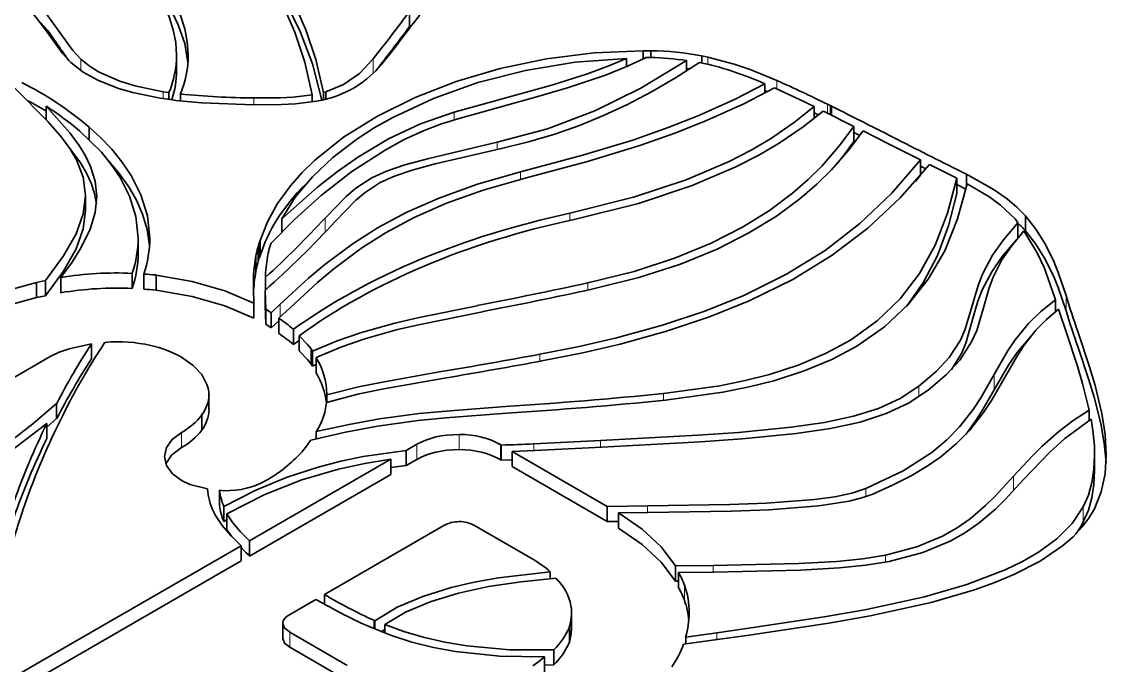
# Model space of a CAD drawing. Extents: x 342 to 941, y 168 to 756.
# Drawn here: x 774.9 to 792.45, y 728.44 to 738.86 of the extents above; entities that cross this region are included whole.
import ezdxf

# ---------------------------------------------------------------- set-up
doc = ezdxf.new("R2010")
doc.units = 0

msp = doc.modelspace()

# ---------------------------------------------------------------- linework, layer by layer
at = {"color": 7, "lineweight": 35, "ltscale": 0.006123}
for p, q in [((781.179, 739.024), (781.179, 738.779)), ((777.409, 738.316), (777.409, 738.071)), ((788.365, 737.164), (788.365, 736.919)), ((789.443, 736.621), (789.443, 736.376)), ((790.029, 736.325), (790.029, 736.08)), ((791.141, 735.719), (791.141, 735.474)), ((791.021, 735.604), (791.021, 735.36)), ((778.762, 735.313), (778.762, 735.068)), ((778.763, 735.316), (778.763, 735.071)), ((778.693, 735.062), (778.693, 734.817)), ((775.287, 734.669), (775.287, 734.424)), ((776.692, 734.786), (776.692, 734.541)), ((776.879, 734.773), (776.879, 734.528)), ((777.077, 734.759), (777.077, 734.514)), ((775.144, 734.64), (775.144, 734.396)), ((778.851, 734.209), (778.851, 733.964)), ((778.938, 734.148), (778.938, 733.903)), ((779.064, 734.059), (779.064, 733.814)), ((779.298, 733.881), (779.298, 733.636)), ((776.033, 733.646), (776.033, 733.401)), ((779.393, 733.777), (779.393, 733.532)), ((779.585, 733.564), (779.585, 733.319)), ((779.606, 733.529), (779.606, 733.284)), ((779.669, 733.422), (779.669, 733.177)), ((777.933, 732.822), (777.933, 732.577)), ((775.469, 732.681), (775.469, 732.436)), ((775.312, 732.359), (775.312, 732.115)), ((782.662, 732.007), (782.662, 731.762)), ((782.839, 731.904), (782.839, 731.659)), ((792.261, 731.839), (792.261, 731.594)), ((778.173, 731.014), (778.173, 730.77)), ((784.377, 731.016), (784.377, 730.772)), ((778.223, 730.894), (778.223, 730.649)), ((784.556, 730.91), (784.556, 730.665)), ((778.589, 730.458), (778.589, 730.213)), ((778.453, 730.379), (778.453, 730.134)), ((785.48, 730.052), (785.48, 729.807)), ((779.13, 729.124), (779.13, 728.879)), ((783.763, 729.06), (783.763, 728.816)), ((783.36, 728.58), (783.36, 728.335)), ((783.51, 728.695), (783.51, 728.45))]:
    msp.add_line(p, q, dxfattribs=at)
at = {"color": 7, "lineweight": 35, "ltscale": 0.003119}
msp.add_line((785.084, 738.386), (784.959, 738.388), dxfattribs=at)
at = {"color": 7, "lineweight": 35, "ltscale": 0.003317}
msp.add_line((784.959, 738.388), (784.959, 738.255), dxfattribs=at)
at = {"color": 7, "lineweight": 35, "ltscale": 0.002716}
msp.add_line((785.084, 738.386), (785.084, 738.278), dxfattribs=at)
at = {"color": 7, "lineweight": 13, "ltscale": 0.004663}
msp.add_line((775.859, 738.253), (775.859, 738.067), dxfattribs=at)
at = {"color": 7, "lineweight": 13, "ltscale": 0.005849}
msp.add_line((780.591, 738.257), (780.591, 738.023), dxfattribs=at)
at = {"color": 7, "lineweight": 35, "ltscale": 0.003432}
msp.add_line((784.688, 738.263), (784.688, 738.126), dxfattribs=at)
at = {"color": 7, "lineweight": 35, "ltscale": 0.001866}
msp.add_line((785.004, 738.279), (785.079, 738.278), dxfattribs=at)
at = {"color": 7, "lineweight": 35, "ltscale": 0.004166}
msp.add_line((785.659, 738.229), (785.659, 738.062), dxfattribs=at)
at = {"color": 7, "lineweight": 35, "ltscale": 0.001844}
msp.add_line((785.866, 738.198), (785.938, 738.182), dxfattribs=at)
at = {"color": 7, "lineweight": 35, "ltscale": 0.002444}
msp.add_line((786.003, 738.284), (785.908, 738.305), dxfattribs=at)
at = {"color": 7, "lineweight": 35, "ltscale": 0.002893}
msp.add_line((785.908, 738.305), (785.908, 738.189), dxfattribs=at)
at = {"color": 7, "lineweight": 13, "ltscale": 0.002908}
for p, q in [((786.003, 738.284), (786.003, 738.168)), ((784.06, 734.63), (784.06, 734.513))]:
    msp.add_line(p, q, dxfattribs=at)
at = {"color": 7, "lineweight": 35, "ltscale": 0.000761713}
msp.add_line((784.718, 738.14), (784.688, 738.139), dxfattribs=at)
at = {"color": 7, "lineweight": 35, "ltscale": 0.0012}
msp.add_line((785.707, 738.093), (785.659, 738.099), dxfattribs=at)
at = {"color": 7, "lineweight": 35, "ltscale": 0.003729}
msp.add_line((786.926, 737.852), (786.926, 737.703), dxfattribs=at)
at = {"color": 7, "lineweight": 13, "ltscale": 0.003464}
msp.add_line((787.122, 737.906), (787.122, 737.767), dxfattribs=at)
at = {"color": 7, "lineweight": 35, "ltscale": 0.002322}
msp.add_line((777.286, 737.711), (777.194, 737.724), dxfattribs=at)
at = {"color": 7, "lineweight": 13, "ltscale": 0.002812}
msp.add_line((777.194, 737.724), (777.194, 737.612), dxfattribs=at)
at = {"color": 7, "lineweight": 35, "ltscale": 0.002808}
msp.add_line((777.286, 737.711), (777.286, 737.599), dxfattribs=at)
at = {"color": 7, "lineweight": 35, "ltscale": 0.002776}
msp.add_line((777.47, 737.688), (777.47, 737.577), dxfattribs=at)
at = {"color": 7, "lineweight": 35, "ltscale": 0.002847}
msp.add_line((779.603, 737.672), (779.603, 737.558), dxfattribs=at)
at = {"color": 7, "lineweight": 35, "ltscale": 0.001016}
for p, q in [((779.823, 737.722), (779.784, 737.712)), ((779.606, 733.529), (779.585, 733.564)), ((779.606, 733.284), (779.585, 733.319))]:
    msp.add_line(p, q, dxfattribs=at)
at = {"color": 7, "lineweight": 35, "ltscale": 0.002986}
msp.add_line((779.784, 737.712), (779.784, 737.592), dxfattribs=at)
at = {"color": 7, "lineweight": 35, "ltscale": 0.003}
msp.add_line((779.823, 737.722), (779.823, 737.602), dxfattribs=at)
at = {"color": 7, "lineweight": 35, "ltscale": 0.001189}
msp.add_line((786.97, 737.726), (786.926, 737.745), dxfattribs=at)
at = {"color": 7, "lineweight": 35, "ltscale": 0.005505}
msp.add_line((775.302, 737.49), (775.302, 737.27), dxfattribs=at)
at = {"color": 7, "lineweight": 35, "ltscale": 0.00416}
msp.add_line((777.144, 737.619), (777.309, 737.596), dxfattribs=at)
at = {"color": 7, "lineweight": 35, "ltscale": 0.00228}
msp.add_line((777.309, 737.596), (777.399, 737.584), dxfattribs=at)
at = {"color": 7, "lineweight": 13, "ltscale": 0.002727}
msp.add_line((778.659, 737.623), (778.659, 737.514), dxfattribs=at)
at = {"color": 7, "lineweight": 35, "ltscale": 0.002449}
msp.add_line((779.67, 737.57), (779.766, 737.588), dxfattribs=at)
at = {"color": 7, "lineweight": 35, "ltscale": 0.003718}
msp.add_line((779.766, 737.588), (779.91, 737.626), dxfattribs=at)
at = {"color": 7, "lineweight": 35, "ltscale": 0.004724}
msp.add_line((787.725, 737.484), (787.725, 737.295), dxfattribs=at)
at = {"color": 7, "lineweight": 35, "ltscale": 0.001419}
msp.add_line((787.991, 737.496), (787.94, 737.521), dxfattribs=at)
at = {"color": 7, "lineweight": 13, "ltscale": 0.003587}
msp.add_line((787.94, 737.521), (787.94, 737.378), dxfattribs=at)
at = {"color": 7, "lineweight": 35, "ltscale": 5.3948e-05}
msp.add_line((787.989, 737.495), (787.991, 737.496), dxfattribs=at)
at = {"color": 7, "lineweight": 35, "ltscale": 0.000326467}
msp.add_line((788.002, 737.49), (787.989, 737.495), dxfattribs=at)
at = {"color": 7, "lineweight": 35, "ltscale": 0.003545}
msp.add_line((787.989, 737.495), (787.989, 737.353), dxfattribs=at)
at = {"color": 7, "lineweight": 35, "ltscale": 0.003581}
msp.add_line((788.002, 737.49), (788.002, 737.347), dxfattribs=at)
at = {"color": 7, "lineweight": 13, "ltscale": 0.003026}
msp.add_line((781.901, 737.391), (781.901, 737.27), dxfattribs=at)
at = {"color": 7, "lineweight": 35, "ltscale": 0.001856}
msp.add_line((787.792, 737.349), (787.725, 737.381), dxfattribs=at)
at = {"color": 7, "lineweight": 35, "ltscale": 0.000563101}
msp.add_line((787.867, 737.412), (787.888, 737.404), dxfattribs=at)
at = {"color": 7, "lineweight": 35, "ltscale": 0.013327}
msp.add_line((787.888, 737.404), (788.365, 737.164), dxfattribs=at)
at = {"color": 7, "lineweight": 35, "ltscale": 0.005069}
msp.add_line((775.994, 737.153), (775.994, 736.95), dxfattribs=at)
at = {"color": 7, "lineweight": 35, "ltscale": 0.002723}
msp.add_line((788.462, 737.016), (788.365, 737.065), dxfattribs=at)
at = {"color": 7, "lineweight": 35, "ltscale": 0.011893}
msp.add_line((788.514, 737.089), (788.938, 736.874), dxfattribs=at)
at = {"color": 7, "lineweight": 13, "ltscale": 0.002907}
msp.add_line((782.597, 736.906), (782.597, 736.789), dxfattribs=at)
at = {"color": 7, "lineweight": 35, "ltscale": 0.014115}
msp.add_line((788.938, 736.874), (789.443, 736.621), dxfattribs=at)
at = {"color": 7, "lineweight": 13, "ltscale": 0.002966}
msp.add_line((782.974, 736.426), (782.974, 736.308), dxfattribs=at)
at = {"color": 7, "lineweight": 35, "ltscale": 0.00246}
msp.add_line((789.53, 736.474), (789.442, 736.518), dxfattribs=at)
at = {"color": 7, "lineweight": 35, "ltscale": 0.012332}
msp.add_line((789.589, 736.547), (790.029, 736.325), dxfattribs=at)
at = {"color": 7, "lineweight": 35, "ltscale": 0.00326}
msp.add_line((789.443, 736.376), (789.361, 736.274), dxfattribs=at)
at = {"color": 7, "lineweight": 35, "ltscale": 0.004826}
msp.add_line((790.19, 736.389), (790.19, 736.195), dxfattribs=at)
at = {"color": 7, "lineweight": 35, "ltscale": 0.004203}
msp.add_line((790.179, 736.149), (790.029, 736.223), dxfattribs=at)
at = {"color": 7, "lineweight": 35, "ltscale": 0.006125}
for p, q in [((775.938, 736.047), (775.938, 735.802)), ((776.787, 735.355), (776.787, 735.11)), ((778.74, 735.265), (778.74, 735.02)), ((775.536, 734.718), (775.536, 734.473)), ((778.841, 734.509), (778.841, 734.264)), ((778.659, 734.306), (778.659, 734.061)), ((777.817, 732.496), (777.817, 732.251)), ((781.124, 731.921), (781.124, 731.676)), ((780.876, 731.778), (780.876, 731.533)), ((778.104, 731.277), (778.104, 731.032)), ((785.531, 729.944), (785.531, 729.699)), ((783.798, 729.289), (783.798, 729.044))]:
    msp.add_line(p, q, dxfattribs=at)
at = {"color": 7, "lineweight": 13, "ltscale": 0.002913}
msp.add_line((783.772, 735.758), (783.772, 735.642), dxfattribs=at)
at = {"color": 7, "lineweight": 35, "ltscale": 0.00533}
msp.add_line((779.114, 735.67), (779.114, 735.456), dxfattribs=at)
at = {"color": 7, "lineweight": 13, "ltscale": 0.005675}
msp.add_line((779.812, 735.679), (779.812, 735.452), dxfattribs=at)
at = {"color": 7, "lineweight": 35, "ltscale": 0.002023}
msp.add_line((790.973, 735.67), (791.021, 735.604), dxfattribs=at)
at = {"color": 7, "lineweight": 35, "ltscale": 0.001703}
msp.add_line((778.74, 735.265), (778.723, 735.198), dxfattribs=at)
at = {"color": 7, "lineweight": 13, "ltscale": 0.006123}
for p, q in [((778.723, 735.198), (778.723, 734.954)), ((790.635, 733.147), (790.635, 732.902)), ((781.981, 732.179), (781.981, 731.934)), ((781.295, 732.02), (781.295, 731.775)), ((782.652, 732.012), (782.652, 731.767))]:
    msp.add_line(p, q, dxfattribs=at)
at = {"color": 7, "lineweight": 35, "ltscale": 0.001337}
msp.add_line((778.762, 735.313), (778.74, 735.265), dxfattribs=at)
at = {"color": 7, "lineweight": 35, "ltscale": 6.77257e-05}
msp.add_line((778.763, 735.316), (778.762, 735.313), dxfattribs=at)
at = {"color": 7, "lineweight": 35, "ltscale": 0.001719}
msp.add_line((778.909, 735.182), (778.926, 735.249), dxfattribs=at)
at = {"color": 7, "lineweight": 35, "ltscale": 0.000659845}
msp.add_line((778.926, 735.249), (778.937, 735.273), dxfattribs=at)
at = {"color": 7, "lineweight": 35, "ltscale": 0.001701}
msp.add_line((778.74, 735.02), (778.723, 734.954), dxfattribs=at)
at = {"color": 7, "lineweight": 35, "ltscale": 0.001339}
msp.add_line((778.762, 735.068), (778.74, 735.02), dxfattribs=at)
at = {"color": 7, "lineweight": 35, "ltscale": 0.003639}
for p, q in [((775.287, 734.669), (775.144, 734.64)), ((775.287, 734.424), (775.144, 734.396))]:
    msp.add_line(p, q, dxfattribs=at)
at = {"color": 7, "lineweight": 35, "ltscale": 0.005115}
msp.add_line((778.845, 734.718), (778.845, 734.513), dxfattribs=at)
at = {"color": 7, "lineweight": 35, "ltscale": 0.001032}
msp.add_line((778.651, 734.579), (778.651, 734.538), dxfattribs=at)
at = {"color": 7, "lineweight": 35, "ltscale": 0.005805}
msp.add_line((778.651, 734.538), (778.659, 734.306), dxfattribs=at)
at = {"color": 7, "lineweight": 35, "ltscale": 0.007507}
msp.add_line((778.851, 734.209), (778.841, 734.509), dxfattribs=at)
at = {"color": 7, "lineweight": 35, "ltscale": 0.001353}
msp.add_line((791.613, 734.406), (791.63, 734.355), dxfattribs=at)
at = {"color": 7, "lineweight": 35, "ltscale": 0.004619}
msp.add_line((791.63, 734.355), (791.63, 734.17), dxfattribs=at)
at = {"color": 7, "lineweight": 13, "ltscale": 0.006125}
for p, q in [((791.798, 734.425), (791.798, 734.18)), ((777.488, 732.211), (777.488, 731.966)), ((792.078, 731.01), (792.078, 730.765)), ((785.627, 729.741), (785.627, 729.496)), ((779.239, 728.981), (779.239, 728.736))]:
    msp.add_line(p, q, dxfattribs=at)
at = {"color": 7, "lineweight": 35, "ltscale": 0.007506}
msp.add_line((778.851, 733.964), (778.841, 734.264), dxfattribs=at)
at = {"color": 7, "lineweight": 35, "ltscale": 0.002663}
for p, q in [((778.938, 734.148), (778.851, 734.209)), ((778.938, 733.903), (778.851, 733.964))]:
    msp.add_line(p, q, dxfattribs=at)
at = {"color": 7, "lineweight": 35, "ltscale": 0.005053}
msp.add_line((779.086, 734.285), (778.938, 734.148), dxfattribs=at)
at = {"color": 7, "lineweight": 35, "ltscale": 0.006249}
msp.add_line((779.064, 734.059), (779.247, 734.228), dxfattribs=at)
at = {"color": 7, "lineweight": 13, "ltscale": 0.005128}
msp.add_line((779.086, 734.285), (779.086, 734.079), dxfattribs=at)
at = {"color": 7, "lineweight": 35, "ltscale": 0.00427}
msp.add_line((779.064, 734.018), (778.938, 733.903), dxfattribs=at)
at = {"color": 7, "lineweight": 35, "ltscale": 0.002884}
msp.add_line((779.393, 733.702), (779.298, 733.636), dxfattribs=at)
at = {"color": 7, "lineweight": 35, "ltscale": 0.150359}
msp.add_line((770.155, 730.43), (775.364, 733.438), dxfattribs=at)
at = {"color": 7, "lineweight": 13, "ltscale": 0.002841}
msp.add_line((783.286, 733.477), (783.286, 733.363), dxfattribs=at)
at = {"color": 7, "lineweight": 35, "ltscale": 0.001721}
msp.add_line((779.669, 733.312), (779.606, 733.284), dxfattribs=at)
at = {"color": 7, "lineweight": 13, "ltscale": 0.004337}
msp.add_line((789.418, 732.961), (789.418, 732.787), dxfattribs=at)
at = {"color": 7, "lineweight": 35, "ltscale": 0.000224309}
msp.add_line((779.839, 732.821), (779.839, 732.83), dxfattribs=at)
at = {"color": 7, "lineweight": 35, "ltscale": 0.003049}
msp.add_line((779.839, 732.821), (779.839, 732.699), dxfattribs=at)
at = {"color": 7, "lineweight": 13, "ltscale": 0.002745}
msp.add_line((785.286, 732.841), (785.286, 732.732), dxfattribs=at)
at = {"color": 7, "lineweight": 35, "ltscale": 0.004675}
msp.add_line((775.562, 732.478), (775.646, 732.645), dxfattribs=at)
at = {"color": 7, "lineweight": 35, "ltscale": 0.004141}
msp.add_line((792.173, 732.574), (792.173, 732.408), dxfattribs=at)
at = {"color": 7, "lineweight": 35, "ltscale": 0.005195}
msp.add_line((775.469, 732.436), (775.312, 732.3), dxfattribs=at)
at = {"color": 7, "lineweight": 35, "ltscale": 0.002916}
msp.add_line((779.668, 732.225), (779.668, 732.108), dxfattribs=at)
at = {"color": 7, "lineweight": 35, "ltscale": 0.027114}
msp.add_line((784.269, 732.083), (783.186, 732.026), dxfattribs=at)
at = {"color": 7, "lineweight": 13, "ltscale": 0.002725}
msp.add_line((784.269, 732.083), (784.269, 731.974), dxfattribs=at)
at = {"color": 7, "lineweight": 35, "ltscale": 0.004949}
for p, q in [((781.295, 732.02), (781.124, 731.921)), ((781.295, 731.775), (781.124, 731.676))]:
    msp.add_line(p, q, dxfattribs=at)
at = {"color": 7, "lineweight": 35, "ltscale": 0.000283707}
for p, q in [((782.662, 732.007), (782.652, 732.012)), ((782.662, 731.762), (782.652, 731.767))]:
    msp.add_line(p, q, dxfattribs=at)
at = {"color": 7, "lineweight": 35, "ltscale": 0.009114}
msp.add_line((782.839, 731.904), (783.204, 731.918), dxfattribs=at)
at = {"color": 7, "lineweight": 35, "ltscale": 0.044396}
for p, q in [((784.377, 731.016), (782.839, 731.904)), ((784.377, 730.772), (782.839, 731.659))]:
    msp.add_line(p, q, dxfattribs=at)
at = {"color": 7, "lineweight": 13, "ltscale": 0.002728}
msp.add_line((783.186, 732.026), (783.186, 731.917), dxfattribs=at)
at = {"color": 7, "lineweight": 35, "ltscale": 0.027091}
msp.add_line((783.204, 731.918), (784.286, 731.974), dxfattribs=at)
at = {"color": 7, "lineweight": 35, "ltscale": 0.066039}
for p, q in [((780.876, 731.778), (778.589, 730.458)), ((780.876, 731.533), (778.589, 730.213))]:
    msp.add_line(p, q, dxfattribs=at)
at = {"color": 7, "lineweight": 35, "ltscale": 0.004432}
msp.add_line((782.839, 731.767), (782.662, 731.762), dxfattribs=at)
at = {"color": 7, "lineweight": 35, "ltscale": 0.006232}
msp.add_line((781.124, 731.676), (780.876, 731.647), dxfattribs=at)
at = {"color": 7, "lineweight": 13, "ltscale": 0.005844}
msp.add_line((790.949, 731.505), (790.949, 731.271), dxfattribs=at)
at = {"color": 7, "lineweight": 35, "ltscale": 0.001736}
msp.add_line((778.104, 731.277), (778.174, 731.269), dxfattribs=at)
at = {"color": 7, "lineweight": 13, "ltscale": 0.003212}
msp.add_line((788.562, 731.305), (788.562, 731.176), dxfattribs=at)
at = {"color": 7, "lineweight": 35, "ltscale": 0.002637}
msp.add_line((774.919, 730.945), (774.954, 731.044), dxfattribs=at)
at = {"color": 7, "lineweight": 35, "ltscale": 0.01629}
msp.add_line((785.029, 731.025), (784.377, 731.016), dxfattribs=at)
at = {"color": 7, "lineweight": 13, "ltscale": 0.002718}
msp.add_line((785.029, 731.025), (785.029, 730.917), dxfattribs=at)
at = {"color": 7, "lineweight": 35, "ltscale": 0.001818}
msp.add_line((778.005, 730.933), (778.039, 730.868), dxfattribs=at)
at = {"color": 7, "lineweight": 35, "ltscale": 0.011923}
msp.add_line((784.556, 730.91), (785.032, 730.917), dxfattribs=at)
at = {"color": 7, "lineweight": 35, "ltscale": 0.001429}
msp.add_line((778.223, 730.797), (778.173, 730.77), dxfattribs=at)
at = {"color": 7, "lineweight": 35, "ltscale": 0.055803}
msp.add_line((779.801, 729.591), (781.734, 730.707), dxfattribs=at)
at = {"color": 7, "lineweight": 35, "ltscale": 0.027301}
msp.add_line((782.227, 730.707), (783.173, 730.161), dxfattribs=at)
at = {"color": 7, "lineweight": 35, "ltscale": 0.004482}
msp.add_line((784.557, 730.774), (784.377, 730.772), dxfattribs=at)
at = {"color": 7, "lineweight": 35, "ltscale": 0.079643}
for p, q in [((778.453, 730.379), (775.694, 728.786)), ((778.453, 730.134), (775.694, 728.541))]:
    msp.add_line(p, q, dxfattribs=at)
at = {"color": 7, "lineweight": 13, "ltscale": 0.002873}
msp.add_line((788.877, 730.228), (788.877, 730.113), dxfattribs=at)
at = {"color": 7, "lineweight": 35, "ltscale": 0.002745}
msp.add_line((783.452, 729.958), (783.452, 729.848), dxfattribs=at)
at = {"color": 7, "lineweight": 35, "ltscale": 0.015293}
msp.add_line((786.092, 730.061), (785.48, 730.052), dxfattribs=at)
at = {"color": 7, "lineweight": 35, "ltscale": 0.014133}
msp.add_line((785.531, 729.944), (786.096, 729.953), dxfattribs=at)
at = {"color": 7, "lineweight": 13, "ltscale": 0.002722}
msp.add_line((786.092, 730.061), (786.092, 729.953), dxfattribs=at)
at = {"color": 7, "lineweight": 35, "ltscale": 0.00128}
msp.add_line((785.531, 729.808), (785.48, 729.807), dxfattribs=at)
at = {"color": 7, "lineweight": 35, "ltscale": 0.003951}
msp.add_line((779.801, 729.591), (779.801, 729.433), dxfattribs=at)
at = {"color": 7, "lineweight": 35, "ltscale": 0.012655}
msp.add_line((779.225, 729.258), (779.664, 729.511), dxfattribs=at)
at = {"color": 7, "lineweight": 35, "ltscale": 0.000588588}
msp.add_line((779.664, 729.511), (779.684, 729.499), dxfattribs=at)
at = {"color": 7, "lineweight": 35, "ltscale": 0.002039}
msp.add_line((780.486, 729.087), (780.56, 729.054), dxfattribs=at)
at = {"color": 7, "lineweight": 13, "ltscale": 0.003423}
msp.add_line((780.602, 729.173), (780.602, 729.036), dxfattribs=at)
at = {"color": 7, "lineweight": 35, "ltscale": 0.000471921}
msp.add_line((780.619, 729.166), (780.602, 729.173), dxfattribs=at)
at = {"color": 7, "lineweight": 35, "ltscale": 0.00341}
msp.add_line((780.619, 729.166), (780.619, 729.029), dxfattribs=at)
at = {"color": 7, "lineweight": 35, "ltscale": 0.003456}
msp.add_line((780.777, 729.104), (780.777, 728.966), dxfattribs=at)
at = {"color": 7, "lineweight": 35, "ltscale": 0.026116}
msp.add_line((780.144, 728.459), (779.239, 728.981), dxfattribs=at)
at = {"color": 7, "lineweight": 35, "ltscale": 0.00175}
msp.add_line((780.777, 729.026), (780.718, 728.989), dxfattribs=at)
at = {"color": 7, "lineweight": 35, "ltscale": 0.012742}
msp.add_line((786.149, 728.973), (785.645, 728.902), dxfattribs=at)
at = {"color": 7, "lineweight": 35, "ltscale": 0.002792}
msp.add_line((785.645, 728.902), (785.645, 728.79), dxfattribs=at)
at = {"color": 7, "lineweight": 35, "ltscale": 0.012054}
msp.add_line((786.627, 729.041), (786.149, 728.973), dxfattribs=at)
at = {"color": 7, "lineweight": 13, "ltscale": 0.002792}
msp.add_line((786.149, 728.973), (786.149, 728.861), dxfattribs=at)
at = {"color": 7, "lineweight": 35, "ltscale": 0.012038}
msp.add_line((786.195, 728.868), (786.671, 728.935), dxfattribs=at)
at = {"color": 7, "lineweight": 35, "ltscale": 0.036853}
for p, q in [((775.694, 728.786), (774.418, 728.049)), ((775.694, 728.541), (774.418, 727.804))]:
    msp.add_line(p, q, dxfattribs=at)
at = {"color": 7, "lineweight": 35, "ltscale": 0.026115}
msp.add_line((780.144, 728.214), (779.239, 728.736), dxfattribs=at)
at = {"color": 7, "lineweight": 35, "ltscale": 0.014724}
msp.add_line((785.612, 728.786), (786.195, 728.868), dxfattribs=at)
at = {"color": 7, "lineweight": 35, "ltscale": 0.000395188}
msp.add_line((780.158, 728.451), (780.144, 728.459), dxfattribs=at)
at = {"color": 7, "lineweight": 35, "ltscale": 0.000395747}
msp.add_line((780.171, 728.443), (780.158, 728.451), dxfattribs=at)
at = {"color": 7, "lineweight": 35, "ltscale": 0.003755}
msp.add_line((783.51, 728.45), (783.36, 728.447), dxfattribs=at)
at = {"color": 7, "lineweight": 35}
for points in [[(777.653, 741.087), (778.118, 740.586), (778.349, 740.317), (778.685, 739.88), (778.92, 739.518), (779.134, 739.121), (779.324, 738.685), (779.482, 738.204), (779.603, 737.672)], [(779.784, 737.712), (779.66, 738.245), (779.499, 738.727), (779.308, 739.165), (779.091, 739.563), (778.855, 739.926), (778.518, 740.366), (778.285, 740.636), (777.818, 741.139)], [(775.992, 740.68), (776.403, 740.236), (776.6, 740.012), (776.871, 739.67), (777.049, 739.409), (777.197, 739.144), (777.288, 738.936), (777.355, 738.724), (777.395, 738.522), (777.409, 738.316)], [(777.597, 738.319), (777.583, 738.533), (777.542, 738.743), (777.474, 738.957), (777.382, 739.167), (777.232, 739.438), (777.051, 739.704), (776.776, 740.052), (776.576, 740.281), (776.158, 740.732)], [(779.76, 737.587), (779.608, 738.174), (779.411, 738.698), (779.183, 739.159), (778.928, 739.574), (778.641, 739.967), (778.341, 740.327)], [(777.593, 738.197), (777.54, 738.505), (777.436, 738.806), (777.33, 739.023), (777.203, 739.238), (777.037, 739.478), (776.653, 739.949)], [(775.023, 739.055), (775.145, 738.922), (775.346, 738.642)], [(775.522, 738.68), (775.312, 738.971), (775.183, 739.112)], [(775.522, 738.436), (775.324, 738.712), (775.203, 738.847)], [(775.346, 738.642), (775.563, 738.341), (775.698, 738.197)], [(775.859, 738.253), (775.731, 738.391), (775.522, 738.68)], [(784.959, 738.388), (784.166, 738.354), (783.391, 738.257), (782.643, 738.101), (781.932, 737.891), (781.267, 737.633), (780.657, 737.33), (780.111, 736.988), (779.64, 736.61), (779.435, 736.41), (779.252, 736.203), (779.044, 735.917), (778.88, 735.62), (778.763, 735.316)], [(775.698, 738.197), (775.9, 738.039), (776.133, 737.91), (776.472, 737.777), (776.704, 737.71), (777.144, 737.619)], [(777.194, 737.724), (776.732, 737.822), (776.491, 737.896), (776.148, 738.048), (775.994, 738.143), (775.859, 738.253)], [(779.114, 735.67), (779.329, 736.017), (779.606, 736.349), (779.939, 736.662), (780.324, 736.955), (780.607, 737.138), (780.91, 737.309), (781.567, 737.617), (782.285, 737.872), (783.052, 738.068), (783.857, 738.201), (784.688, 738.263)], [(780.591, 738.257), (780.366, 738.02), (780.11, 737.843), (779.823, 737.722)], [(784.688, 738.263), (784.4, 738.141), (784.057, 738.016), (783.494, 737.836), (781.901, 737.391)], [(781.98, 737.292), (783.255, 737.645), (783.751, 737.792), (784.349, 737.992), (784.706, 738.135), (785.004, 738.279)], [(785.659, 738.229), (784.918, 737.779), (784.174, 737.413), (783.407, 737.125), (782.597, 736.906)], [(782.665, 736.805), (783.104, 736.913), (783.527, 737.039), (783.925, 737.179), (784.314, 737.337), (784.705, 737.519), (785.091, 737.722), (785.478, 737.948), (785.866, 738.198)], [(787.122, 737.906), (786.686, 738.084), (786.429, 738.171), (786.003, 738.284)], [(786.926, 737.852), (786.446, 737.603), (785.857, 737.338), (785.363, 737.144), (784.788, 736.943), (783.961, 736.69), (782.974, 736.426)], [(774.795, 737.784), (775.329, 737.24), (775.545, 736.989), (775.68, 736.804), (775.789, 736.62), (775.899, 736.34), (775.938, 736.047)], [(779.603, 737.672), (779.296, 737.634), (779.084, 737.623), (778.659, 737.623)], [(783.049, 736.327), (784.058, 736.596), (784.902, 736.856), (785.484, 737.06), (785.983, 737.257), (786.588, 737.53), (787.08, 737.786)], [(776.119, 736.029), (776.093, 736.276), (776.018, 736.516), (775.937, 736.686), (775.833, 736.855), (775.682, 737.061), (775.302, 737.49)], [(777.399, 737.584), (777.82, 737.546), (778.654, 737.514)], [(778.654, 737.514), (779.107, 737.515), (779.334, 737.527), (779.67, 737.57)], [(787.725, 737.484), (787.404, 737.229), (787.016, 736.964), (786.703, 736.78), (786.346, 736.595), (785.651, 736.298), (784.801, 736.016), (783.772, 735.758)], [(781.901, 737.391), (781.356, 737.206), (780.839, 736.962), (780.353, 736.672), (780.01, 736.433), (779.689, 736.182), (779.114, 735.67)], [(783.839, 735.656), (784.884, 735.918), (785.749, 736.205), (786.457, 736.507), (786.83, 736.699), (787.155, 736.891), (787.544, 737.156), (787.867, 737.412)], [(776.976, 735.356), (776.938, 735.718), (776.833, 736.057), (776.674, 736.371), (776.526, 736.59), (776.36, 736.793), (776.181, 736.981), (775.994, 737.153)], [(778.937, 735.273), (779.316, 735.655), (779.754, 736.048), (780.246, 736.431), (780.785, 736.781), (781.093, 736.949), (781.412, 737.096), (781.693, 737.204), (781.98, 737.292)], [(788.365, 737.164), (788.135, 736.855), (787.851, 736.527), (787.628, 736.305), (787.372, 736.082), (787, 735.804), (786.564, 735.533), (786.059, 735.275), (785.478, 735.035), (784.813, 734.818), (784.06, 734.63)], [(775.838, 737.092), (776.192, 736.744), (776.352, 736.547), (776.495, 736.336), (776.65, 736.032), (776.751, 735.705), (776.787, 735.355)], [(784.126, 734.528), (784.889, 734.718), (785.563, 734.937), (786.154, 735.179), (786.668, 735.439), (787.112, 735.712), (787.493, 735.993), (787.766, 736.228), (788.004, 736.462), (788.285, 736.784), (788.514, 737.089)], [(776.113, 735.906), (776.083, 736.076), (776.029, 736.243), (775.954, 736.409), (775.857, 736.574), (775.605, 736.91)], [(782.597, 736.906), (781.489, 736.646), (781.104, 736.54), (780.804, 736.437), (780.566, 736.33), (780.31, 736.164), (780.154, 736.03), (779.812, 735.679)], [(779.977, 735.627), (780.309, 735.968), (780.459, 736.096), (780.705, 736.254), (780.933, 736.356), (781.222, 736.454), (781.593, 736.555), (782.665, 736.805)], [(776.971, 735.234), (776.933, 735.495), (776.859, 735.744), (776.761, 735.97), (776.638, 736.183), (776.482, 736.402), (776.308, 736.606)], [(789.443, 736.621), (788.975, 736.079), (788.463, 735.592), (787.899, 735.157), (787.275, 734.771), (786.585, 734.428), (785.955, 734.174), (785.269, 733.946), (784.524, 733.742), (783.924, 733.604), (783.286, 733.477)], [(782.974, 736.426), (782.279, 736.229), (781.669, 736.01), (781.135, 735.774), (780.67, 735.526), (780.266, 735.271), (779.806, 734.93), (779.541, 734.706), (779.086, 734.285)], [(783.344, 733.374), (783.982, 733.501), (784.585, 733.641), (785.337, 733.848), (786.032, 734.08), (786.674, 734.339), (787.379, 734.687), (788.017, 735.08), (788.594, 735.518), (789.116, 736.007), (789.589, 736.547)], [(779.247, 734.228), (779.694, 734.642), (779.953, 734.861), (780.404, 735.196), (780.799, 735.446), (781.254, 735.689), (781.775, 735.92), (782.371, 736.134), (783.049, 736.327)], [(790.029, 736.325), (789.883, 735.757), (789.683, 735.243), (789.429, 734.783), (789.117, 734.375), (788.744, 734.017), (788.31, 733.707), (787.916, 733.493), (787.48, 733.308), (787, 733.151), (786.61, 733.052), (786.195, 732.967), (785.286, 732.841)], [(791.141, 735.719), (791.002, 735.859), (790.851, 735.986), (790.638, 736.136), (790.19, 736.389)], [(785.318, 732.735), (786.247, 732.862), (786.672, 732.948), (787.071, 733.049), (787.563, 733.207), (788.01, 733.393), (788.415, 733.609), (788.862, 733.92), (789.246, 734.28), (789.57, 734.69), (789.835, 735.151), (790.044, 735.666), (790.199, 736.235)], [(790.029, 736.08), (789.896, 735.554), (789.718, 735.074), (789.493, 734.641), (789.22, 734.251)], [(790.199, 736.235), (790.566, 736.017), (790.739, 735.89), (790.973, 735.67)], [(775.938, 736.047), (775.9, 735.749), (775.784, 735.425), (775.582, 735.067), (775.287, 734.669)], [(775.536, 734.718), (775.72, 734.969), (775.868, 735.205), (776.01, 735.499), (776.092, 735.772), (776.119, 736.029)], [(775.938, 735.802), (775.9, 735.504), (775.784, 735.18), (775.582, 734.822), (775.287, 734.424)], [(791.798, 734.425), (791.671, 734.802), (791.593, 734.993), (791.45, 735.279), (791.31, 735.501), (791.141, 735.719)], [(791.021, 735.604), (790.785, 735.329), (790.608, 735.078), (790.447, 734.773), (790.375, 734.587), (790.275, 734.244)], [(790.462, 734.228), (790.555, 734.554), (790.621, 734.726), (790.762, 735.002), (790.914, 735.228), (791.117, 735.475)], [(791.117, 735.475), (791.332, 735.12), (791.444, 734.881), (791.613, 734.406)], [(791.798, 734.18), (791.671, 734.557), (791.593, 734.748), (791.45, 735.034), (791.31, 735.256), (791.141, 735.474)], [(790.989, 735.325), (790.764, 735.058), (790.596, 734.813), (790.442, 734.517), (790.372, 734.335), (790.275, 733.999)], [(778.659, 734.306), (778.19, 734.504), (777.663, 734.656), (777.077, 734.759)], [(775.144, 734.64), (774.733, 734.526), (774.358, 734.384), (774.02, 734.213)], [(778.659, 734.061), (778.19, 734.259), (777.663, 734.411), (777.077, 734.514)], [(775.144, 734.396), (774.733, 734.281), (774.358, 734.139), (774.02, 733.968)], [(791.63, 734.355), (791.39, 734.169), (791.192, 733.976), (790.975, 733.709), (790.853, 733.525), (790.635, 733.147)], [(782.271, 734.263), (781.332, 734.071), (780.938, 733.981), (780.4, 733.831), (780.009, 733.695), (779.606, 733.529)], [(779.669, 733.422), (780.068, 733.59), (780.453, 733.726), (780.985, 733.875), (781.378, 733.966), (782.332, 734.16)], [(790.275, 734.244), (790.169, 733.883), (790.09, 733.704), (789.909, 733.426), (789.702, 733.203), (789.418, 732.961)], [(789.57, 732.895), (789.866, 733.149), (790.081, 733.384), (790.271, 733.676), (790.353, 733.863), (790.462, 734.228)], [(790.814, 733.114), (791.013, 733.457), (791.122, 733.623), (791.311, 733.865), (791.48, 734.039), (791.678, 734.208)], [(790.275, 733.999), (790.176, 733.658), (790.105, 733.489), (789.945, 733.229)], [(791.249, 733.79), (791.006, 733.505), (790.871, 733.309), (790.635, 732.902)], [(791.805, 733.823), (791.984, 733.283), (792.067, 733.002), (792.173, 732.574)], [(792.45, 731.844), (792.43, 732.178), (792.378, 732.518), (792.269, 732.973), (792.18, 733.271), (791.989, 733.845)], [(775.364, 733.438), (775.509, 733.509), (775.67, 733.567), (776.033, 733.646)], [(779.585, 733.564), (779.527, 733.637), (779.393, 733.777)], [(779.585, 733.319), (779.527, 733.393), (779.393, 733.532)], [(792.447, 731.724), (792.417, 732.039), (792.36, 732.359), (792.253, 732.784), (792.169, 733.063), (791.989, 733.6)], [(777.488, 733.43), (777.68, 733.296), (777.817, 733.148), (777.899, 732.987)], [(779.835, 732.698), (780.363, 732.835), (780.76, 732.917), (781.745, 733.091)], [(781.692, 733.196), (780.74, 733.027), (780.353, 732.949), (779.839, 732.821)], [(790.635, 733.147), (790.419, 732.771), (790.295, 732.582), (790.075, 732.302), (789.872, 732.094), (789.627, 731.889), (789.164, 731.59), (788.562, 731.305)], [(788.671, 731.216), (789.003, 731.362), (789.295, 731.512), (789.551, 731.665), (789.775, 731.82), (790.028, 732.031), (790.238, 732.245), (790.465, 732.534), (790.592, 732.728), (790.814, 733.114)], [(789.418, 732.961), (789.115, 732.762), (788.766, 732.602), (788.362, 732.474), (787.893, 732.374), (787.352, 732.295), (786.5, 732.213), (785.839, 732.168), (784.269, 732.083)], [(784.286, 731.974), (785.887, 732.062), (786.56, 732.108), (787.431, 732.193), (787.986, 732.276), (788.468, 732.381), (788.886, 732.516), (789.25, 732.685), (789.57, 732.895)], [(790.635, 732.902), (790.452, 732.581), (790.352, 732.421), (790.178, 732.181)], [(775.469, 732.681), (775.084, 732.354), (774.719, 732.068), (774.366, 731.816), (774.018, 731.593), (773.548, 731.331), (773.054, 731.097), (772.327, 730.807), (771.78, 730.613), (770.479, 730.184)], [(782.729, 732.63), (781.77, 732.559), (781.334, 732.516), (780.694, 732.431), (780.199, 732.342), (779.668, 732.225)], [(792.173, 732.574), (791.913, 732.403), (791.682, 732.228), (791.412, 731.989), (791.249, 731.828), (790.949, 731.505)], [(779.579, 732.086), (780.14, 732.216), (780.657, 732.313), (781.318, 732.404), (781.765, 732.449), (782.751, 732.523)], [(791.117, 731.454), (791.537, 731.895), (791.778, 732.113), (792.203, 732.428)], [(770.571, 730.089), (771.808, 730.497), (772.334, 730.682), (773.037, 730.957), (773.514, 731.174), (773.965, 731.412), (774.626, 731.832), (775.312, 732.359)], [(777.488, 732.211), (777.336, 732.098), (777.244, 731.968), (777.214, 731.823)], [(777.488, 731.966), (777.327, 731.843), (777.236, 731.702)], [(781.124, 731.921), (780.426, 731.821), (780.065, 731.746), (779.698, 731.65), (779.199, 731.487), (778.69, 731.277), (778.173, 731.014)], [(777.214, 731.823), (777.246, 731.677), (777.342, 731.545), (777.502, 731.427)], [(778.223, 730.894), (778.836, 731.208), (779.438, 731.446), (780.026, 731.618), (780.456, 731.711), (780.876, 731.778)], [(792.261, 731.839), (792.25, 731.616), (792.217, 731.4), (792.161, 731.2), (792.078, 731.01)], [(792.258, 730.979), (792.369, 731.252), (792.431, 731.542), (792.45, 731.844)], [(790.949, 731.505), (790.65, 731.182), (790.496, 731.03), (790.246, 730.816), (790.036, 730.669), (789.801, 730.536), (789.385, 730.363), (788.877, 730.228)], [(792.261, 731.594), (792.25, 731.371), (792.217, 731.155), (792.161, 730.955), (792.078, 730.765)], [(777.502, 731.427), (777.626, 731.369), (777.91, 731.298)], [(788.939, 730.126), (789.48, 730.27), (789.922, 730.454), (790.172, 730.596), (790.393, 730.75), (790.655, 730.973), (790.814, 731.129), (791.117, 731.454)], [(788.562, 731.305), (788.335, 731.231), (788.056, 731.173), (787.729, 731.128), (786.952, 731.069), (786.357, 731.047), (785.029, 731.025)], [(785.032, 730.917), (786.388, 730.939), (786.997, 730.962), (787.797, 731.025), (788.288, 731.103), (788.494, 731.155), (788.671, 731.216)], [(792.078, 731.01), (791.896, 730.737), (791.651, 730.492), (791.351, 730.273), (791.095, 730.124), (790.814, 729.989), (790.192, 729.751), (789.508, 729.554), (788.542, 729.343), (787.887, 729.229), (786.627, 729.041)], [(786.671, 728.935), (787.959, 729.128), (788.629, 729.245), (789.618, 729.463), (790.317, 729.667), (790.645, 729.784), (790.955, 729.913), (791.378, 730.13), (791.743, 730.378), (791.912, 730.526), (792.06, 730.683), (792.168, 730.827), (792.258, 730.979)], [(778.039, 730.868), (778.146, 730.707), (778.286, 730.544), (778.453, 730.379)], [(778.589, 730.458), (778.443, 730.605), (778.319, 730.75), (778.223, 730.894)], [(785.48, 730.052), (785.251, 730.36), (784.943, 730.646), (784.556, 730.91)], [(785.48, 729.807), (785.251, 730.115), (784.943, 730.401), (784.556, 730.665)], [(788.877, 730.228), (788.509, 730.169), (788.092, 730.127), (787.474, 730.091), (786.092, 730.061)], [(786.096, 729.953), (787.5, 729.984), (788.131, 730.02), (788.559, 730.064), (788.939, 730.126)], [(783.452, 729.958), (782.618, 729.858), (782.225, 729.788), (781.852, 729.703), (781.391, 729.56), (780.977, 729.383), (780.619, 729.166)], [(780.777, 729.104), (781.123, 729.311), (781.525, 729.479), (781.97, 729.613), (782.456, 729.718), (782.986, 729.798), (783.543, 729.856)], [(779.239, 728.981), (779.157, 729.049), (779.13, 729.124)], [(780.56, 729.054), (780.886, 728.926), (781.217, 728.821), (781.568, 728.733), (781.924, 728.667), (782.635, 728.593), (783.36, 728.58)], [(783.51, 728.695), (782.8, 728.698), (782.105, 728.758), (781.747, 728.818), (781.396, 728.898), (781.084, 728.991), (780.777, 729.104)], [(779.239, 728.736), (779.157, 728.804), (779.13, 728.879)], [(783.36, 728.58), (783.271, 728.506), (783.173, 728.435)]]:
    msp.add_lwpolyline(points, dxfattribs=at)
for centre, radius, start, end in [((757.686, 756.39), 29.214, 321.6346, 323.5298), ((755.352, 758.257), 32.365, 321.7316, 323.4468), ((756.039, 757.396), 31.282, 321.8321, 323.4797), ((779.368, 740.952), 4.596, 213.1936, 216.3343), ((785.016, 733.474), 4.913, 79.5405, 89.2019), ((775.821, 738.323), 1.588, 337.3143, 359.7511), ((775.938, 738.327), 1.66, 337.3535, 359.7223), ((779.424, 739.244), 1.689, 286.7166, 322.3627), ((784.963, 733.448), 4.831, 81.7127, 88.6282), ((784.807, 733.18), 5.129, 65.5978, 77.2617), ((775.853, 738.074), 1.556, 341.9779, 359.905), ((772.349, 732.837), 5.649, 49.8238, 63.1166), ((777.096, 715.508), 24.539, 63.7756, 65.8851), ((778.717, 749.86), 12.236, 264.1477, 269.7285), ((777.385, 716.27), 23.6, 64.0143, 65.7427), ((772.424, 732.717), 5.503, 58.4732, 62.0643), ((772.194, 732.744), 5.673, 50.0287, 56.7773), ((747.302, 655.387), 91.637, 62.88887, 63.63182), ((829.618, 816.045), 88.881, 242.85242, 243.6657), ((783.709, 740.129), 5.655, 321.0258, 325.4066), ((767.382, 747.295), 17.169, 311.8668, 317.188), ((766.789, 747.814), 17.8, 312.6311, 317.0204), ((789.666, 734.152), 1.981, 41.8698, 46.8431), ((774.997, 735.363), 1.791, 341.2112, 359.7437), ((775.122, 735.365), 1.854, 341.3914, 359.7486), ((779.974, 734.843), 1.3, 164.113, 170.2894), ((774.997, 735.118), 1.791, 341.2112, 359.7437), ((781.098, 734.615), 2.447, 169.4728, 180.8333), ((781.051, 734.656), 2.206, 169.665, 178.3907), ((779.777, 734.919), 0.907, 163.1256, 171.5988), ((779.974, 734.598), 1.3, 164.113, 170.2894), ((776.436, 729.301), 5.491, 87.3215, 99.433), ((776.744, 731.257), 3.518, 84.5764, 87.8084), ((780.875, 734.397), 2.222, 169.1135, 178.273), ((776.436, 729.056), 5.491, 87.3215, 99.433), ((776.744, 731.012), 3.518, 84.5764, 87.8084), ((763.155, 832.08), 99.667, 281.05751, 282.10711), ((763.058, 832.957), 100.659, 281.03866, 282.08093), ((806.344, 738.914), 15.223, 197.1488, 199.45), ((810.123, 740.07), 19.354, 197.6317, 198.8315), ((806.344, 738.669), 15.223, 197.1488, 199.45), ((777.785, 732.108), 2.331, 49.5128, 56.7519), ((777.785, 731.863), 2.331, 49.5128, 56.7519), ((785.372, 727.543), 11.156, 146.835, 152.5798), ((785.117, 727.755), 10.658, 146.2897, 152.6915), ((776.459, 731.155), 2.523, 77.7342, 94.7125), ((776.643, 731.971), 1.685, 59.9093, 77.9669), ((762.279, 848.046), 116.479, 279.59358, 280.39025), ((785.372, 727.298), 11.156, 146.835, 152.5798), ((778.669, 732.811), 1.171, 0.8911, 31.4077), ((761.791, 850.75), 119.339, 279.62538, 280.40461), ((778.634, 732.553), 1.207, 6.3466, 31.0873), ((777.511, 732.821), 0.422, 0.1086, 23.0774), ((777.35, 732.849), 0.585, 322.9517, 357.3741), ((777.848, 807.644), 75.171, 273.72242, 275.67817), ((778.009, 805.807), 73.437, 273.70182, 275.7117), ((777.35, 732.604), 0.585, 322.9517, 357.3741), ((778.654, 732.829), 1.188, 340.9134, 353.6572), ((786.212, 727.117), 11.923, 153.2803, 160.7702), ((776.971, 733.143), 1.066, 299.0341, 322.5913), ((778.322, 733.044), 1.576, 328.6819, 337.4805), ((788.895, 731.806), 3.366, 0.554, 10.6341), ((786.255, 727.008), 12.182, 153.94, 160.4642), ((776.971, 732.898), 1.066, 299.0341, 322.5913), ((786.255, 726.763), 12.182, 153.94, 160.4642), ((777.978, 733.139), 1.916, 319.4761, 326.6526), ((777.691, 733.497), 2.368, 299.1516, 317.4217), ((782.188, 752.338), 20.336, 271.3365, 272.8146), ((778.91, 731.361), 1.001, 183.6355, 205.3384), ((779.046, 731.382), 0.947, 186.3979, 202.8519), ((779.046, 731.137), 0.947, 186.3979, 202.8519), ((785.134, 727.494), 10.782, 161.3325, 165.5324), ((779.244, 731.23), 1.176, 209.6495, 216.7294), ((781.972, 730.285), 0.484, 89.0268, 119.5022), ((781.989, 730.287), 0.483, 60.4229, 91.0004), ((790.757, 731.456), 1.491, 323.508, 332.3881), ((781, 732.752), 3.502, 223.3349, 226.4821), ((782.368, 728.761), 1.615, 47.8489, 60.1076), ((784.256, 729.211), 1.47, 21.1636, 29.8991), ((782.917, 729.188), 0.914, 37.8578, 46.8563), ((783.021, 729.276), 0.778, 0.9441, 37.3788), ((784.259, 737.157), 8.782, 239.4966, 245.3897), ((784.256, 728.966), 1.47, 21.1636, 29.8991), ((784.32, 729.292), 1.382, 0.1573, 18.9845), ((784.204, 737.32), 9.033, 239.9754, 245.6968), ((784.296, 729.041), 1.406, 5.3772, 18.8809), ((783.002, 729.294), 0.795, 342.9163, 359.6509), ((784.277, 729.301), 1.424, 343.7249, 359.772), ((782.734, 729.506), 1.122, 313.7751, 336.6049), ((783.002, 729.049), 0.795, 342.9163, 359.6509), ((782.734, 729.261), 1.122, 313.7751, 336.6049), ((784.031, 729.374), 1.686, 325.5265, 339.5836)]:
    msp.add_arc(centre, radius, start, end, dxfattribs=at)
for centre, major_axis, ratio, start_param, end_param in [((785.367, 734.802), (6.685, 0.398), 0.522748, 2.609896, 2.951637), ((811.598, 706.975), (34.283, -24.956), 0.442321, 2.765215, 2.994813), ((811.264, 707.588), (33.778, -24.29), 0.440286, 2.762652, 2.996132), ((803.913, 706.251), (22.771, -25.659), 0.16347, 2.997482, 3.108089), ((757.183, 688.393), (-25.474, -43.617), 0.150878, 3.142348, 3.229567), ((803.913, 706.006), (22.771, -25.659), 0.16347, 2.997482, 3.108089), ((757.183, 688.148), (-25.474, -43.617), 0.150878, 3.142348, 3.229567), ((746.071, 772.821), (32.895, -41.311), 0.135759, 6.175594, 6.262828), ((799.682, 723.982), (20.549, -5.172), 0.075337, 3.063921, 3.160382)]:
    msp.add_ellipse(centre, major_axis=major_axis, ratio=ratio, start_param=start_param, end_param=end_param, dxfattribs=at)

doc.saveas('drawing.dxf')
